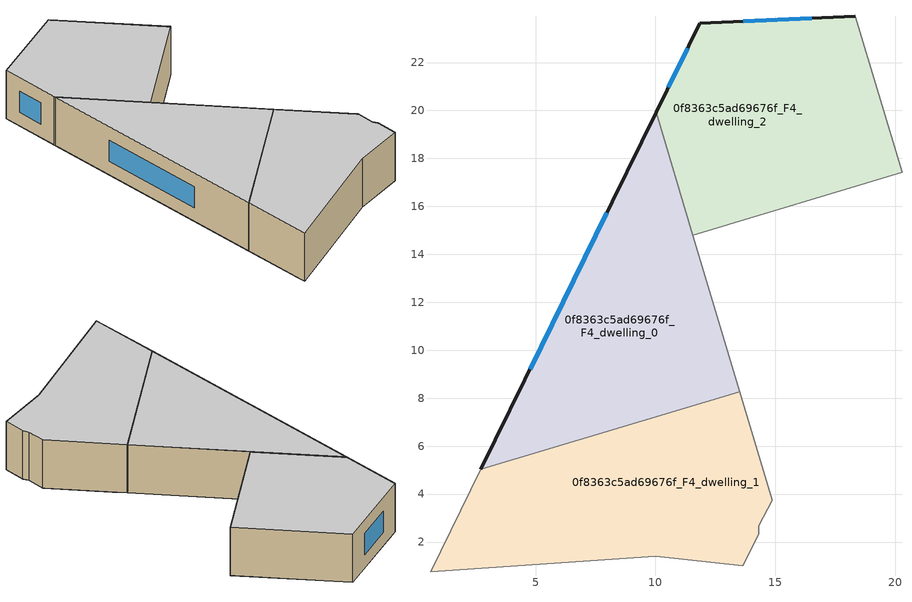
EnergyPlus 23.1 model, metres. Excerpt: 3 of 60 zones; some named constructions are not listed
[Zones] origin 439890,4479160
0f8363c5ad69676f_F4_dwelling_0
 floor to 0f8363c5ad69676f_F3_dwelling_3 (EU_floor_Construction): 13.52,8.27 11.99,13.35 10.55,12.41 13.28,8.2 z12
 floor adiabatic (EU_floor_Construction): 13.28,8.2 10.55,12.41 11.99,13.35 10.03,19.92 2.71,5.03 z12
 wall outside (EU_wall_Construction): 2.71,5.03 10.03,19.92 z12:15
 wall to 0f8363c5ad69676f_F4_dwelling_1 (EU_wall_Construction): 13.52,8.27 2.71,5.03 z12:15
 wall to 0f8363c5ad69676f_F4_dwelling_3 (EU_wall_Construction): 11.56,14.8 13.52,8.27 z12:15
 wall to 0f8363c5ad69676f_F4_dwelling_2 (EU_wall_Construction): 10.03,19.92 11.56,14.8 z12:15
 window (EU_Window_Construction): 4.77,9.22 7.97,15.74 z12.84:14.16
 ceiling to 0f8363c5ad69676f_F5_dwelling_0 (EU_floor_Construction): 10.03,19.92 13.52,8.27 2.71,5.03 z15
0f8363c5ad69676f_F4_dwelling_1
 floor to 0f8363c5ad69676f_F3_dwelling_1 (EU_floor_Construction): 13.64,1.02 14.31,2.33 14.31,2.68 14.87,3.75 13.76,7.46 13.28,8.2 10.03,7.22 0.87,1.29 0.62,0.77 10.02,1.4 z12
 floor to 0f8363c5ad69676f_F3_dwelling_0 (EU_floor_Construction): 10.03,7.22 2.71,5.03 0.87,1.29 z12
 floor to 0f8363c5ad69676f_F3_dwelling_3 (EU_floor_Construction): 13.76,7.46 13.52,8.27 13.28,8.2 z12
 wall adiabatic (EU_wall_Construction): 14.87,3.75 14.31,2.68 14.31,2.33 13.64,1.02 10.02,1.4 0.62,0.77 2.71,5.03 z12:15
 wall to 0f8363c5ad69676f_F4_dwelling_3 (EU_wall_Construction): 13.52,8.27 14.87,3.75 z12:15
 ceiling to 0f8363c5ad69676f_F5_dwelling_1 (EU_floor_Construction): 13.52,8.27 14.87,3.75 14.31,2.68 14.31,2.33 13.64,1.02 10.02,1.4 0.62,0.77 2.71,5.03 z15
0f8363c5ad69676f_F4_dwelling_2
 floor to 0f8363c5ad69676f_F3_dwelling_2 (EU_floor_Construction): 19.12,20.83 17.15,23.87 11.85,23.63 10.03,19.92 11.28,15.75 z12
 floor to 0f8363c5ad69676f_F3_dwelling_4 (EU_floor_Construction): 20.28,17.41 19.38,20.44 19.12,20.83 11.28,15.75 11.56,14.8 16.53,16.29 17.47,16.9 17.65,16.62 z12
 floor to 0f8363c5ad69676f_F3_dwelling_3 (EU_floor_Construction): 17.65,16.62 17.47,16.9 16.53,16.29 z12
 floor to 0f8363c5ad69676f_F3_dwelling_5 (EU_floor_Construction): 19.38,20.44 18.33,23.92 17.15,23.87 z12
 wall outside (EU_wall_Construction): 10.03,19.92 11.85,23.63 18.33,23.92 z12:15
 wall to 0f8363c5ad69676f_F4_dwelling_3 (EU_wall_Construction): 20.28,17.41 11.56,14.8 z12:15
 wall to 0f8363c5ad69676f_F4_dwelling_4 (EU_wall_Construction): 18.33,23.92 20.28,17.41 z12:15
 window (EU_Window_Construction): 13.67,23.71 16.51,23.84 / 10.54,20.97 11.34,22.59 z12.84:14.16
 ceiling to 0f8363c5ad69676f_F5_dwelling_2 (EU_floor_Construction): 18.33,23.92 20.28,17.41 11.56,14.8 10.03,19.92 11.85,23.63 z15
[SCHEDULE:FILE] Column Number=1; Rows to Skip at Top=0; Number of Hours of Data=8760; Column Separator=Comma; Interpolate to Timestep=No; Minutes per Item=60; Adjust Schedule for Daylight Savings=Yes
Name | File
EU_Step8_GainSchedule_0f8363c5ad69676f_F5_dwelling_6_f000 | ../../schedules/0f8363c5ad69676f/0f8363c5ad69676f_F5_dwelling_6_f000_gain.csv
EU_Step8_GainSchedule_0f8363c5ad69676f_F6_dwelling_0_f000 | ../../schedules/0f8363c5ad69676f/0f8363c5ad69676f_F6_dwelling_0_f000_gain.csv
EU_Step8_GainSchedule_0f8363c5ad69676f_F6_dwelling_1_f000 | ../../schedules/0f8363c5ad69676f/0f8363c5ad69676f_F6_dwelling_1_f000_gain.csv
EU_Step8_GainSchedule_0f8363c5ad69676f_F6_dwelling_2_f000 | ../../schedules/0f8363c5ad69676f/0f8363c5ad69676f_F6_dwelling_2_f000_gain.csv
EU_Step8_GainSchedule_0f8363c5ad69676f_F6_dwelling_3_f000 | ../../schedules/0f8363c5ad69676f/0f8363c5ad69676f_F6_dwelling_3_f000_gain.csv
EU_Step8_GainSchedule_0f8363c5ad69676f_F6_dwelling_4_f000 | ../../schedules/0f8363c5ad69676f/0f8363c5ad69676f_F6_dwelling_4_f000_gain.csv
EU_Step8_GainSchedule_0f8363c5ad69676f_F6_dwelling_5_f000 | ../../schedules/0f8363c5ad69676f/0f8363c5ad69676f_F6_dwelling_5_f000_gain.csv
EU_Step8_GainSchedule_0f8363c5ad69676f_F6_dwelling_6_f000 | ../../schedules/0f8363c5ad69676f/0f8363c5ad69676f_F6_dwelling_6_f000_gain.csv
